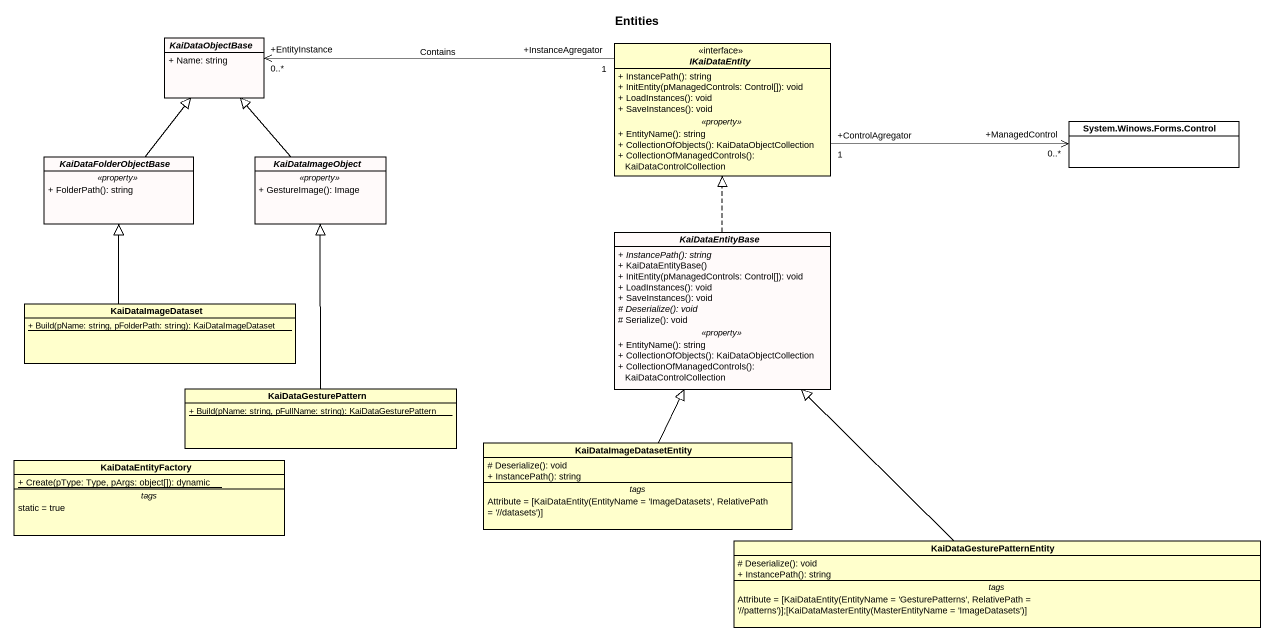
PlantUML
@startuml
title Entities
hide circle
hide empty members
skinparam classAttributeIconSize 0
abstract class KaiDataObjectBase #FFFAFA {
  + Name: string
}
interface IKaiDataEntity {
  + InstancePath(): string
  + InitEntity(pManagedControls: Control[]): void
  + LoadInstances(): void
  + SaveInstances(): void
  .. <<property>> ..
  + EntityName(): string
  + CollectionOfObjects(): KaiDataObjectCollection
  + CollectionOfManagedControls(): KaiDataControlCollection
}
class "System.Winows.Forms.Control" as System_Winows_Forms_Control #FFFFFF
abstract class KaiDataFolderObjectBase #FFFAFA {
  .. <<property>> ..
  + FolderPath(): string
}
abstract class KaiDataImageObject #FFFAFA {
  .. <<property>> ..
  + GestureImage(): Image
}
abstract class KaiDataEntityBase #FFFAFA {
  {abstract} + InstancePath(): string
  + KaiDataEntityBase()
  + InitEntity(pManagedControls: Control[]): void
  + LoadInstances(): void
  + SaveInstances(): void
  {abstract} # Deserialize(): void
  # Serialize(): void
  .. <<property>> ..
  + EntityName(): string
  + CollectionOfObjects(): KaiDataObjectCollection
  + CollectionOfManagedControls(): KaiDataControlCollection
}
class KaiDataImageDataset {
  {static} + Build(pName: string, pFolderPath: string): KaiDataImageDataset
}
class KaiDataGesturePattern {
  {static} + Build(pName: string, pFullName: string): KaiDataGesturePattern
}
class KaiDataImageDatasetEntity {
  # Deserialize(): void
  + InstancePath(): string
  -- tags --
  {field} Attribute = [KaiDataEntity(EntityName = 'ImageDatasets', RelativePath = '//datasets')]
}
class KaiDataEntityFactory {
  {static} + Create(pType: Type, pArgs: object[]): dynamic
  -- tags --
  static = true
}
class KaiDataGesturePatternEntity {
  # Deserialize(): void
  + InstancePath(): string
  -- tags --
  {field} Attribute = [KaiDataEntity(EntityName = 'GesturePatterns', RelativePath = '//patterns')];[KaiDataMasterEntity(MasterEntityName = 'ImageDatasets')]
}
KaiDataObjectBase "+EntityInstance\n0..*" <-right- "+InstanceAgregator\n1" IKaiDataEntity : Contains
System_Winows_Forms_Control "+ManagedControl\n0..*" <-left- "+ControlAgregator\n1" IKaiDataEntity
KaiDataFolderObjectBase -up-|> KaiDataObjectBase
KaiDataImageObject -up-|> KaiDataObjectBase
KaiDataEntityBase .up.|> IKaiDataEntity
KaiDataImageDataset -up-|> KaiDataFolderObjectBase
KaiDataGesturePattern -up-|> KaiDataImageObject
KaiDataImageDatasetEntity -up-|> KaiDataEntityBase
KaiDataGesturePatternEntity -up-|> KaiDataEntityBase
@enduml
